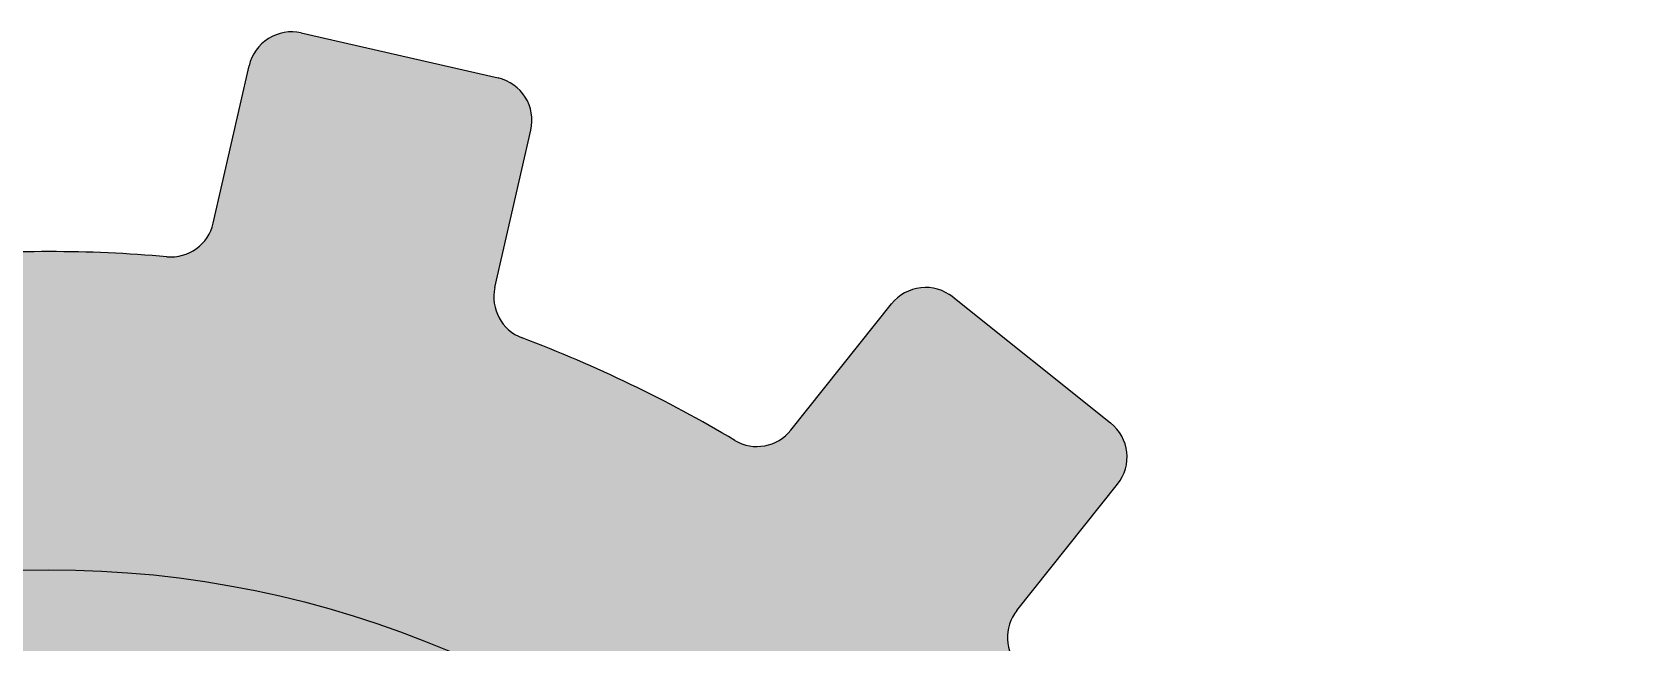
# Model space of a CAD drawing. Header units: millimetres. Extents: x -495 to 480, y 20 to 233.
# Drawn here: x 242.8 to 279.42, y 117.33 to 131.34 of the extents above; entities that cross this region are included whole.
import ezdxf

# ---------------------------------------------------------------- set-up
doc = ezdxf.new("R2010")
doc.units = ezdxf.units.MM

msp = doc.modelspace()

# ---------------------------------------------------------------- hatches: boundary and pattern name
at = {"true_color": 0xffc60a}
h = msp.add_hatch(color=40, dxfattribs=at)
h.dxf.hatch_style = 1
h.paths.add_polyline_path([(273.0285700076561, 106.1734298904035), (276.3685699139137, 107.7818890720743, 0.4142135623731025), (276.8356550426965, 109.1167416790945), (274.8220784684322, 113.2979765191888, 0.4142135623730971), (273.4872258614178, 113.7650616479736), (270.1472259551603, 112.1566024663025, -0.3748444409083598), (268.8796622399809, 112.5053234754376, 0.04409869253188097), (265.4982253024307, 116.7455112794346, -0.3748444409083521), (265.4403069188119, 118.058892250475), (267.751658569183, 120.9572355464301, 0.4142135623731021), (267.5933168885689, 122.3625568307561), (263.964977275476, 125.2560611180292, 0.4142135623730943), (262.5596559911468, 125.0977194374207), (260.2483043407805, 122.1993761414655, -0.3748444409083582), (258.954964519966, 121.963587629968, 0.04409869253188028), (254.0686465714994, 124.3167143333736, -0.3748444409083501), (253.446609264378, 125.4748998551283), (254.2715211176383, 129.0890748297552, 0.4142135623730957), (253.51911413941, 130.2865236758936), (248.9946486465233, 131.3192033997493, 0.4142135623730952), (247.79719980038, 130.5667964215237), (246.972287947119, 126.9526214468969, -0.3748444409083623), (245.9093338339607, 126.179024221225, 0.04409869253188122), (240.4859300710289, 126.179024221225, -0.3748444409083543), (239.422975957865, 126.9526214468969), (238.5980641045992, 130.5667964215237, 0.4142135623730971), (237.4006152584607, 131.3192033997493), (232.8761497655746, 130.2865236758929, 0.4142135623730906), (232.1237427873457, 129.0890748297552), (232.9486546406115, 125.4748998551283, -0.3748444409083646), (232.3266173334902, 124.3167143333736, 0.04409869253188019), (227.4402993850234, 121.963587629968, -0.3748444409083506), (226.1469595642137, 122.1993761414655), (223.8356079138372, 125.0977194374207, 0.4142135623730951), (222.4302866295134, 125.2560611180292), (218.8019470164151, 122.3625568307561, 0.4142135623730968), (218.6436053358065, 120.9572355464301), (220.9549569861775, 118.058892250475, -0.3748444409083684), (220.8970386025533, 116.7455112794346, 0.04409869253188024), (217.5156016650085, 112.5053234754376, -0.37484444090835), (216.2480379498237, 112.1566024663025), (212.9080380435717, 113.7650616479736, 0.414213562373088), (211.5731854365517, 113.2979765191888), (209.5596088622875, 109.1167416790945, 0.4142135623730904), (210.0266939910758, 107.7818890720743), (213.3666938973279, 106.1734298904035, -0.3748444409083591), (213.8843658834097, 104.9649846789521, 0.04409869253188079), (212.6775450128562, 99.67755697143672, -0.3748444409083533), (211.686813942753, 98.81339491431054), (207.9796937244594, 98.81339491431054, 0.4142135623730951), (206.9796937244569, 97.81339491431082), (206.9796937244569, 93.17257436095558, 0.4142135623730909), (207.9796937244594, 92.17257436095586), (211.686813942753, 92.17257436095586, -0.3748444409083516), (212.6775450128562, 91.30841230382968, 0.04409869253188001), (213.8843658834097, 86.0209845963136, -0.3748444409083552), (213.3666938973279, 84.81253938486286), (210.0266939910758, 83.20408020319199, 0.4142135623730858), (209.5596088622875, 81.8692275961722), (211.5731854365517, 77.68799275607755, 0.4142135623730945), (212.9080380435717, 77.22090762729265), (216.2480379498237, 78.82936680896385, -0.3748444409083784), (217.5156016650085, 78.48064579982871, 0.04409869253187951), (220.8970386025533, 74.2404579958317, -0.3748444409083581), (220.9549569861775, 72.92707702479133), (218.6436053358065, 70.02873372883685, 0.4142135623730929), (218.8019470164151, 68.62341244450964), (222.4302866295134, 65.72990815723715, 0.4142135623730919), (223.8356079138372, 65.88824983784598), (226.1469595642137, 68.78659313380079, -0.3748444409083723), (227.4402993850234, 69.02238164529824, 0.04409869253188004), (232.3266173334902, 66.66925494189273, -0.3748444409083554), (232.9486546406115, 65.51106942013796), (232.1237427873457, 61.89689444551145, 0.4142135623730872), (232.8761497655746, 60.69944559937345), (237.4006152584662, 59.66676587551704, 0.4142135623730927), (238.5980641045992, 60.41917285374261), (239.422975957865, 64.03334782836912, -0.3748444409083972), (240.4859300710289, 64.8069450540413, 0.0440986925318814), (245.9093338339607, 64.8069450540413, -0.3748444409083554), (246.972287947119, 64.03334782836946), (247.79719980038, 60.41917285374261, 0.4142135623731005), (248.9946486465233, 59.66676587551704), (253.51911413941, 60.69944559937345, 0.414213562373093), (254.2715211176383, 61.89689444551145), (253.446609264378, 65.51106942013796, -0.3748444409083931), (254.0686465714994, 66.66925494189273, 0.04409869253188033), (258.954964519966, 69.02238164529824, -0.3748444409083548), (260.2483043407805, 68.78659313380079), (262.5596559911468, 65.88824983784598, 0.4142135623730963), (263.964977275476, 65.72990815723715), (267.5933168885689, 68.62341244451027, 0.4142135623730933), (267.751658569183, 70.02873372883685), (265.4403069188119, 72.92707702479133, -0.374844440908386), (265.4982253024307, 74.2404579958317, 0.04409869253188037), (268.8796622399809, 78.48064579982871, -0.3748444409083535), (270.1472259551603, 78.82936680896385), (273.4872258614178, 77.22090762729327, 0.4142135623730968), (274.8220784684322, 77.68799275607755), (276.8356550426965, 81.8692275961722, 0.4142135623730966), (276.3685699139137, 83.20408020319199), (273.0285700076561, 84.81253938486286, -0.3748444409083866), (272.5108980215797, 86.02098459631422, 0.04409869253188067), (273.7177188921285, 91.30841230382968, -0.3748444409083514), (274.7084499622364, 92.17257436095586), (278.4155701805302, 92.17257436095586, 0.4142135623730951), (279.4155701805325, 93.17257436095592), (279.4155701805325, 97.81339491431082, 0.4142135623730906), (278.4155701805302, 98.81339491431076), (274.7084499622364, 98.81339491431076, -0.3748444409083505), (273.7177188921285, 99.67755697143706, 0.04409869253188043), (272.5108980215797, 104.9649846789527, -0.3748444409083558)])
h.paths.add_polyline_path([(266.6978714394926, 95.49298463763317, -1), (219.6973924654968, 95.49298463763317, -1)], flags=16)
h.paths.add_polyline_path([(259.5139635104917, 94.54342855314336), (260.2337386599277, 93.82365340370613, -0.01240107672831388), (259.3681112047182, 92.9999318855469, -0.06554042088867294), (258.2631776126202, 89.0812350825481), (262.2392178815051, 81.72057521682238), (257.5257589722163, 87.74816376869454, -0.244761411704136), (244.0012709686796, 79.53231659972691), (244.0012709686796, 78.37319664622582, 0.373884679484805), (245.1081415002785, 77.09988775578721), (251.734429615125, 76.16862369314877, -0.3738846794848051), (252.8413001467239, 74.8953148027109), (252.8413001467239, 74.06261087267289), (233.55396375826, 74.06261087267289), (233.55396375826, 74.8953148027109, -0.3738846794848023), (234.6608342898644, 76.16862369314877), (241.2871224047054, 77.09988775578721, 0.373884679484805), (242.3939929363044, 78.37319664622582), (242.3939929363044, 79.50196658800176, -0.2463970479116872), (228.5110943591094, 87.28982701171172), (224.1560460234844, 81.72057521682238), (227.8495768122235, 88.55823831904688, -0.5043921289829582), (239.8634427019009, 110.7989538315018), (240.60732496475, 112.1760687364531, -0.170404589608018), (242.0500903430308, 113.4880590620765, 0.1722806011502811), (241.2871224047054, 113.8860815194791), (234.6608342898644, 114.8173455821179, -0.3738846794848075), (233.55396375826, 116.0906544725558), (233.55396375826, 116.9233584025937), (252.8413001467239, 116.9233584025937), (252.8413001467239, 116.0906544725558, -0.3738846794848057), (251.734429615125, 114.8173455821179), (245.1081415002785, 113.8860815194791, 0.1722806011503194), (244.3451735619586, 113.4880590620761, -0.170404589607991), (245.7879389402395, 112.1760687364531), (246.6406971857267, 110.5973967491866, -0.376618025549902)], flags=0)
h.paths.add_polyline_path([(256.5101872858678, 103.2729095969515, -0.08990555218392787), (256.4383208732955, 100.5976400163562, 0.09069525368885768), (252.0926586329589, 103.7888566690453, 0.08146629980500394), (251.8591491959545, 105.5423366197166, -0.08331300852259096)], flags=0)
h.paths.add_polyline_path([(234.6200020948477, 93.02533566121001, -0.09207281056874088), (239.4493182050294, 101.0361262686769, 0.06166825364065819), (242.0033469855116, 99.88583495330276, -0.004237287796734104), (242.3939929363044, 100.8297716467764), (242.3939929363044, 91.08612630835334, 0.02031259002983031), (244.0012709686796, 91.08612630835334), (244.0012709686796, 99.45944904113684, 0.08018331940166838), (247.6310429415697, 99.60288435953349, -0.07439153477511713), (249.3547742205674, 92.0519949986725, -0.1935321791773891)], flags=0)
h.paths.add_polyline_path([(253.9707455243936, 89.30986713086672, -0.09896621561992329), (252.9352888994438, 83.2580601387529, -0.06385531289580205), (247.9853359497193, 81.49105591783443, 0.05949933041753872), (249.3093903641878, 87.5551624400503, -0.1143126187831481), (238.439616257107, 87.24156479192315, 0.02257866428115124), (237.7862437392378, 81.84007102380251, -0.06357691148097885), (232.988338422747, 83.92957467360667, -0.04815150041051414), (233.4421878073665, 88.83048020857466, 0.2237410203185974)], flags=0)
h.paths.add_polyline_path([(242.0562332903438, 110.8597601111443, -1), (244.3390306146403, 110.8597601111443, -1)], flags=0)
edge = h.paths.add_edge_path(flags=0)
edge.add_spline(control_points=[(236.6006276779341, 106.2049125661471), (236.6696575497455, 106.2143359287482), (236.738594733536, 106.2177792753506), (236.8060526080495, 106.2145148267383)], knot_values=[8.231422850634878, 8.231422850634878, 8.231422850634878, 8.231422850634878, 8.426547642917427, 8.426547642917427, 8.426547642917427, 8.426547642917427], degree=3, periodic=0)
edge.add_arc((239.2774291044835, 91.70705876256481), 14.7164528076951, 99.66765478756655, 101.8319910108082)
edge.add_spline(control_points=[(236.2599298135376, 106.1108319234488), (236.0911532808011, 106.0402037940943), (235.5889469833033, 105.7065750938772), (235.4352676769469, 104.8072660860123), (234.3048173229212, 103.9982200578489), (233.7984576941392, 104.7208478779246), (233.5571531806482, 105.1265349111846), (233.4631894936496, 105.226252562085)], knot_values=[3.947955432354773, 3.947955432354773, 3.947955432354773, 3.947955432354773, 4.451048340977218, 5.588863820019581, 6.692188749804358, 7.498522832057865, 7.905027104349085, 7.905027104349085, 7.905027104349085, 7.905027104349085], degree=3, periodic=0)
edge.add_arc((239.2774291044835, 91.70705876256481), 14.7164528076951, 113.271232395663, 122.0554034647662)
edge.add_arc((238.3693453309924, 103.2997267802279), 6.958387592711373, 172.734198834263, 195.9744313856567)
edge.add_arc((242.6443446763531, 88.32835607643123), 17.04972106148394, 130.0234148341328, 145.8343122147249)
edge.add_arc((238.6195870352403, 102.1907150499996), 10.95620326583043, 187.0288226270696, 203.0369953751064, ccw=False)
edge.add_arc((239.2774291044835, 91.70705876256481), 14.7164528076951, 122.05540346476599, 141.5907157304357, ccw=False)
edge.add_arc((238.3693453309924, 103.2997267802279), 6.958387592711373, 159.4326645204934, 172.7341988342631, ccw=False)
edge.add_spline(control_points=[(230.9995380792632, 106.2568878354414), (231.0971919546173, 106.0906077491205), (231.2688776274059, 105.7982700575651), (231.7612237270901, 105.9608526534203), (231.841780508137, 105.8193899193693), (231.8544855739991, 105.7442635946511)], knot_values=[0, 0, 0, 0, 0.5131372152648521, 0.9021486113072581, 1.145700965591374, 1.145700965591374, 1.145700965591374, 1.145700965591374], degree=3, periodic=0)
edge.add_arc((238.3693453309924, 103.2997267802279), 6.958387592711373, 148.2637673983638, 159.4326645204937, ccw=False)
edge.add_arc((237.4021046077204, 91.21792912640011), 16.5021039902603, 91.61564057880389, 107.45792382874811, ccw=False)
edge.add_arc((239.4705800399687, 106.3570400682287), 2.873981443442759, 151.8377568904487, 183.0342364526827)
at = {"true_color": 0xde0000}
h = msp.add_hatch(color=12, dxfattribs=at)
h.dxf.hatch_style = 1
h.paths.add_polyline_path([(252.8413001467239, 116.9233584025937), (252.8413001467239, 116.0906544725558, -0.3738846794848057), (251.734429615125, 114.8173455821179), (245.1081415002785, 113.8860815194791, 0.1722806011503139), (244.3451735619586, 113.4880590620761, -0.1704045896079875), (245.7879389402395, 112.1760687364531), (246.6406971857267, 110.5973967491866, -0.376618025549902), (259.5139635104917, 94.54342855314336), (260.2337386599277, 93.82365340370613, -0.01240107672831389), (259.3681112047182, 92.9999318855469, -0.06554042088867293), (258.2631776126202, 89.0812350825481), (262.2392178815051, 81.72057521682238, 0.1578365059779892), (266.6978714394926, 95.49298463763317, 0.2951328942983553)])
h.paths.add_polyline_path([(233.55396375826, 116.9233584025937), (252.8413001467239, 116.9233584025937, 0.2146346888290315)])
h.paths.add_polyline_path([(239.8634427019009, 110.7989538315018), (240.60732496475, 112.1760687364531, -0.1704045896080179), (242.0500903430308, 113.4880590620765, 0.172280601150281), (241.2871224047054, 113.8860815194791), (234.6608342898644, 114.8173455821179, -0.3738846794848056), (233.55396375826, 116.0906544725558), (233.55396375826, 116.9233584025937, 0.2951328942983553), (219.6973924654968, 95.49298463763317, 0.1578365059779856), (224.1560460234844, 81.72057521682272), (227.8495768122235, 88.55823831904688, -0.5043921289829582)])
h.paths.add_polyline_path([(228.5110943591094, 87.28982701171172), (224.1560460234844, 81.72057521682238, 0.1311854117583273), (233.55396375826, 74.06261087267289), (233.55396375826, 74.8953148027109, -0.3738846794848068), (234.6608342898644, 76.16862369314877), (241.2871224047054, 77.09988775578721, 0.3738846794848057), (242.3939929363044, 78.37319664622582), (242.3939929363044, 79.50196658800176, -0.2463970479116872)])
h.paths.add_polyline_path([(262.2392178815051, 81.72057521682238), (257.5257589722163, 87.74816376869454, -0.2447614117041361), (244.0012709686796, 79.53231659972691), (244.0012709686796, 78.37319664622582, 0.373884679484804), (245.1081415002785, 77.09988775578721), (251.734429615125, 76.16862369314877, -0.3738846794848033), (252.8413001467239, 74.8953148027109), (252.8413001467239, 74.06261087267289, 0.1311854117583242)])
h.paths.add_polyline_path([(252.8413001467239, 74.06261087267289), (233.55396375826, 74.06261087267289, 0.2146346888290342)])

# ---------------------------------------------------------------- linework, layer by layer
for p, q in [((248.9946486465233, 131.3192033997493), (253.51911413941, 130.2865236758936)), ((246.972287947119, 126.9526214468969), (247.79719980038, 130.5667964215237)), ((253.446609264378, 125.4748998551283), (254.2715211176383, 129.0890748297552)), ((263.964977275476, 125.2560611180292), (267.5933168885689, 122.3625568307566)), ((260.2483043407805, 122.1993761414655), (262.5596559911468, 125.0977194374207)), ((265.4403069188119, 118.058892250475), (267.751658569183, 120.9572355464301))]:
    msp.add_line(p, q)
msp.add_circle((243.1976319524947, 95.49298463763317), 23.50023948699977)
for centre, radius, start, end in [((248.7721277125637, 130.3442754875675), 0.9999999999999108, 77.14285714284563, 167.1428571428544), ((253.2965932054601, 129.3115957637114), 0.9999999999999108, 347.1428571428544, 77.14285714284563), ((245.9973600349359, 127.1751423808531), 0.9999999999999108, 264.9499339880155, 347.1428571428544), ((243.1976319524947, 95.49298463763317), 30.80562209110071, 84.94993398801542, 95.05006601198457), ((254.4215371765609, 125.2523789211722), 0.9999999999999108, 167.1428571428544, 249.3357802976855), ((263.341487473616, 124.4742296355618), 0.9999999999999108, 51.42857142855902, 141.4285714285735), ((243.1976319524947, 95.49298463763317), 30.80562209110071, 59.23564827371632, 69.33578029768556), ((266.9698270867144, 121.5807253482887), 0.9999999999999108, 321.4285714285758, 51.42857142855902), ((259.4664728583119, 122.8228659433241), 0.9999999999999108, 239.2356482737164, 321.4285714285758), ((266.2221384012805, 117.4354024486167), 0.9999999999999108, 141.4285714285735, 223.6214945834142)]:
    msp.add_arc(centre, radius, start, end)

doc.saveas('drawing.dxf')
